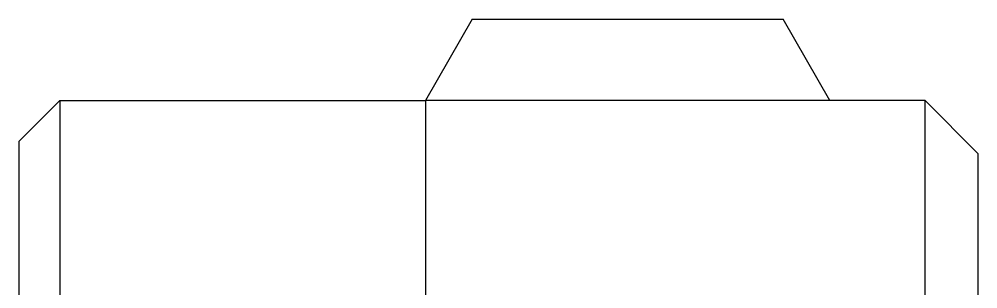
# Model space of a CAD drawing. Header units: millimetres. Extents: x 340 to 481, y 493 to 586.
# Drawn here: x 450.04 to 461.84, y 554.94 to 558.26 of the extents above; entities that cross this region are included whole.
import ezdxf

# ---------------------------------------------------------------- set-up
doc = ezdxf.new("R2010")
doc.units = ezdxf.units.MM

msp = doc.modelspace()

# ---------------------------------------------------------------- linework, layer by layer
at = {"color": 7, "linetype": 'Continuous', "lineweight": 25}
for p, q in [((455.615, 558.257), (455.038, 557.257)), ((455.615, 558.257), (457.528, 558.257)), ((457.528, 558.257), (459.441, 558.257)), ((460.018, 557.257), (459.441, 558.257)), ((450.538, 557.257), (450.038, 556.757)), ((450.538, 557.257), (450.538, 554.67)), ((450.538, 557.257), (455.038, 557.257)), ((455.038, 557.257), (455.038, 554.67)), ((461.188, 557.257), (455.038, 557.257)), ((461.188, 554.67), (461.188, 557.257)), ((461.838, 556.607), (461.188, 557.257)), ((450.038, 554.67), (450.038, 556.757)), ((461.838, 556.607), (461.838, 554.67))]:
    msp.add_line(p, q, dxfattribs=at)

doc.saveas('drawing.dxf')
